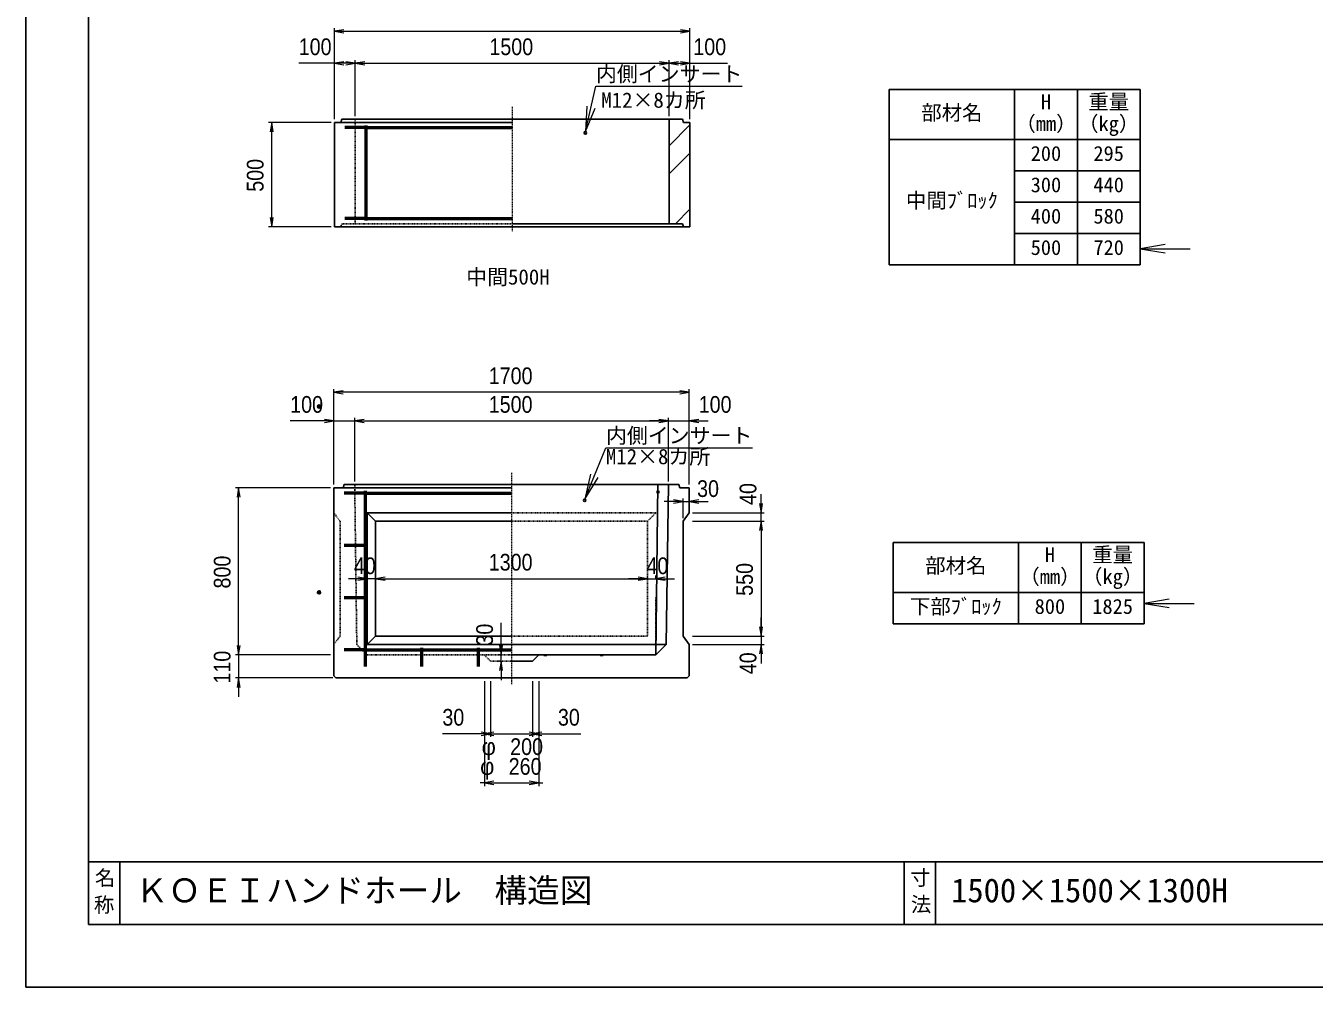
# Model space of a CAD drawing. Units: millimetres, scale not verified. Extents: x -210 to 210, y -148 to 148.
# Drawn here: x -210 to -4.6, y -148.5 to 4.8 of the extents above; entities that cross this region are included whole.
import ezdxf
from ezdxf.enums import TextEntityAlignment as Align

# ---------------------------------------------------------------- set-up
doc = ezdxf.new("R2010")
doc.units = ezdxf.units.MM
doc.header["$PDMODE"] = 32
doc.header["$PDSIZE"] = 0.5
doc.linetypes.add('USER1', pattern=[12.95, 6.35, -3.175, 0.25, -3.175])
doc.linetypes.add('USER2', pattern=[4.7625, 3.175, -1.5875])
doc.layers.add('0-0', color=7, linetype='Continuous')
for name, color, linetype, lineweight in [('0-1_0', 9, 'Continuous', 25), ('0-2_dims', 2, 'Continuous', 13), ('0-3_pen1実線', 4, 'Continuous', 13), ('0-5_pen3実線', 7, 'Continuous', 25), ('0-6_pen4実線', 6, 'Continuous', 25), ('0-7_pen1一点', 4, 'USER1', 13), ('0-8_pen2破線', 3, 'USER2', 25), ('0-9_鉄筋１', 7, 'Continuous', 50), ('0-A_鉄筋２', 7, 'Continuous', 50)]:
    doc.layers.add(name, color=color, linetype=linetype, lineweight=lineweight)
doc.styles.add('ＭＳ ゴシック', font='')
doc.styles.add('ＭＳ Ｐゴシック', font='')
doc.styles.get('ＭＳ ゴシック').set_extended_font_data('MS Gothic')
doc.styles.get('ＭＳ Ｐゴシック').set_extended_font_data('MS PGothic')

# ---------------------------------------------------------------- blocks, each defined once
blk = doc.blocks.new('部分図 1')
at = {"layer": '0-1_0'}
blk.add_lwpolyline([(0, 0), (12600, 0), (12600, 8910), (0, 8910)], close=True, dxfattribs=at)
at = {"layer": '0-2_dims'}
for p, q in [((1476, 4153), (1476, 4589)), ((1476, 4574), (3176, 4574)), ((3176, 4153), (3176, 4589)), ((1476, 4153), (1476, 4436)), ((1576, 4168), (1576, 4436)), ((1576, 4168), (1576, 4436)), ((1576, 4421), (3076, 4421)), ((3076, 4168), (3076, 4436)), ((3076, 4168), (3076, 4436)), ((3176, 4153), (3176, 4436)), ((1461, 4138), (1161.06, 4138)), ((1176.06, 3638), (1176.06, 4138)), ((1461, 3638), (1161.06, 3638)), ((1473.03, 2404.73), (1473.03, 2861.73)), ((3173.03, 2846.73), (1473.03, 2846.73)), ((3173.03, 2404.73), (3173.03, 2861.73)), ((1473.03, 2404.73), (1473.03, 2724.73)), ((1573.03, 2419.73), (1573.03, 2724.73)), ((1573.03, 2419.73), (1573.03, 2724.73)), ((3073.03, 2419.73), (3073.03, 2724.73)), ((3073.03, 2419.73), (3073.03, 2724.73)), ((3173.03, 2404.73), (3173.03, 2724.73)), ((1473.03, 2709.73), (1264.4, 2709.73)), ((1473.03, 2709.73), (1573.03, 2709.73)), ((1573.03, 2709.73), (1663.03, 2709.73)), ((1573.03, 2709.73), (3073.03, 2709.73)), ((3073.03, 2709.73), (2983.03, 2709.73)), ((3073.03, 2709.73), (3173.03, 2709.73)), ((3173.03, 2709.73), (3263.03, 2709.73)), ((1458.03, 2389.73), (1003.03, 2389.73)), ((1018.03, 1589.73), (1018.03, 2389.73)), ((3516.33, 2269.73), (3516.33, 2359.73)), ((3143.03, 2323.84), (3053.03, 2323.84)), ((3143.03, 2244.73), (3143.03, 2338.84)), ((3143.03, 2323.84), (3173.03, 2323.84)), ((3173.03, 2284.73), (3173.03, 2338.84)), ((3173.03, 2323.84), (3263.03, 2323.84)), ((3188.03, 2269.73), (3531.33, 2269.73)), ((3188.03, 2229.73), (3531.33, 2229.73)), ((3188.03, 2229.73), (3531.33, 2229.73)), ((3516.33, 2229.73), (3516.33, 2269.73)), ((3516.33, 2229.73), (3516.33, 1679.73)), ((3516.33, 2229.73), (3516.33, 2139.73)), ((1633.03, 1954.73), (1543.03, 1954.73)), ((1633.03, 1954.73), (1633.03, 1939.73)), ((1673.03, 1954.73), (1633.03, 1954.73)), ((1673.03, 1954.73), (1673.03, 1969.73)), ((1673.03, 1954.73), (2973.03, 1954.73)), ((1673.03, 1954.73), (1673.03, 1939.73)), ((1673.03, 1954.73), (1763.03, 1954.73)), ((2973.03, 1954.73), (2883.03, 1954.73)), ((2973.03, 1954.73), (2973.03, 1969.73)), ((2973.03, 1954.73), (2973.03, 1969.73)), ((2973.03, 1954.73), (3013.03, 1954.73)), ((3013.03, 1954.73), (3013.03, 1969.73)), ((3013.03, 1954.73), (3103.03, 1954.73)), ((2273.03, 1589.73), (2273.03, 1743.82)), ((3516.33, 1679.73), (3516.33, 1769.73)), ((1018.03, 1589.73), (1018.03, 1679.73)), ((3188.03, 1679.73), (3531.33, 1679.73)), ((3188.03, 1679.73), (3531.33, 1679.73)), ((3516.33, 1679.73), (3516.33, 1639.73)), ((3188.03, 1639.73), (3531.33, 1639.73)), ((3516.33, 1639.73), (3516.33, 1549.73)), ((1458.03, 1589.73), (1003.03, 1589.73)), ((1458.03, 1589.73), (1003.03, 1589.73)), ((1018.03, 1589.73), (1018.03, 1479.73)), ((2273.03, 1589.73), (2258.03, 1589.73)), ((2273.03, 1559.73), (2258.03, 1559.73)), ((2273.03, 1559.73), (2273.03, 1589.73)), ((2273.03, 1559.73), (2273.03, 1469.73)), ((1468.03, 1479.73), (1003.03, 1479.73)), ((1018.03, 1479.73), (1018.03, 1389.73)), ((2193.03, 1464.73), (2193.03, 1197.73)), ((2193.03, 1464.73), (2193.03, 962.73)), ((2223.03, 1464.73), (2223.03, 1197.73)), ((2223.03, 1464.73), (2223.03, 1197.73)), ((2423.03, 1464.73), (2423.03, 1197.73)), ((2423.03, 1464.73), (2423.03, 1197.73)), ((2453.03, 1464.73), (2453.03, 962.73)), ((2453.03, 1464.73), (2453.03, 1197.73)), ((2223.03, 1212.73), (2133.03, 1212.73)), ((2223.03, 1212.73), (2423.03, 1212.73)), ((2423.03, 1212.73), (2513.03, 1212.73)), ((2193.03, 977.73), (2173.03, 977.73)), ((2193.03, 977.73), (2453.03, 977.73)), ((2453.03, 977.73), (2473.03, 977.73))]:
    blk.add_line(p, q, dxfattribs=at)
at = {"layer": '0-2_dims', "lineweight": 18}
for p, q in [((5328.7, 3533.4), (5568, 3533.4)), ((5347.7, 1836.24), (5587, 1836.24))]:
    blk.add_line(p, q, dxfattribs=at)
at = {"layer": '0-2_dims'}
for points in [[(1521, 4581.5), (1476, 4574), (1521, 4566.5)], [(3131, 4566.5), (3176, 4574), (3131, 4581.5)], [(1576, 4421), (1476, 4421), (1305.18, 4421)], [(1521, 4428.5), (1476, 4421), (1521, 4413.5)], [(1531, 4413.5), (1576, 4421), (1531, 4428.5)], [(1621, 4428.5), (1576, 4421), (1621, 4413.5)], [(3031, 4413.5), (3076, 4421), (3031, 4428.5)], [(3121, 4428.5), (3076, 4421), (3121, 4413.5)], [(3076, 4421), (3176, 4421), (3355.82, 4421)], [(3131, 4413.5), (3176, 4421), (3131, 4428.5)], [(1183.56, 4093), (1176.06, 4138), (1168.56, 4093)], [(1168.56, 3683), (1176.06, 3638), (1183.56, 3683)], [(1518.03, 2854.23), (1473.03, 2846.73), (1518.03, 2839.23)], [(3128.03, 2839.23), (3173.03, 2846.73), (3128.03, 2854.23)], [(1428.03, 2702.23), (1473.03, 2709.73), (1428.03, 2717.23)], [(1618.03, 2717.23), (1573.03, 2709.73), (1618.03, 2702.23)], [(1618.03, 2717.23), (1573.03, 2709.73), (1618.03, 2702.23)], [(3028.03, 2702.23), (3073.03, 2709.73), (3028.03, 2717.23)], [(3028.03, 2702.23), (3073.03, 2709.73), (3028.03, 2717.23)], [(3218.03, 2717.23), (3173.03, 2709.73), (3218.03, 2702.23)], [(1025.53, 2344.73), (1018.03, 2389.73), (1010.53, 2344.73)], [(3098.03, 2316.34), (3143.03, 2323.84), (3098.03, 2331.34)], [(3218.03, 2331.34), (3173.03, 2323.84), (3218.03, 2316.34)], [(3508.83, 2314.73), (3516.33, 2269.73), (3523.83, 2314.73)], [(3523.83, 2184.73), (3516.33, 2229.73), (3508.83, 2184.73)], [(3523.83, 2184.73), (3516.33, 2229.73), (3508.83, 2184.73)], [(1588.03, 1947.23), (1633.03, 1954.73), (1588.03, 1962.23)], [(1718.03, 1962.23), (1673.03, 1954.73), (1718.03, 1947.23)], [(1718.03, 1962.23), (1673.03, 1954.73), (1718.03, 1947.23)], [(2928.03, 1947.23), (2973.03, 1954.73), (2928.03, 1962.23)], [(2928.03, 1947.23), (2973.03, 1954.73), (2928.03, 1962.23)], [(3058.03, 1962.23), (3013.03, 1954.73), (3058.03, 1947.23)], [(3508.83, 1724.73), (3516.33, 1679.73), (3523.83, 1724.73)], [(3508.83, 1724.73), (3516.33, 1679.73), (3523.83, 1724.73)], [(1010.53, 1634.73), (1018.03, 1589.73), (1025.53, 1634.73)], [(1010.53, 1634.73), (1018.03, 1589.73), (1025.53, 1634.73)], [(2265.53, 1634.73), (2273.03, 1589.73), (2280.53, 1634.73)], [(3523.83, 1594.73), (3516.33, 1639.73), (3508.83, 1594.73)], [(2280.53, 1514.73), (2273.03, 1559.73), (2265.53, 1514.73)], [(1025.53, 1434.73), (1018.03, 1479.73), (1010.53, 1434.73)], [(2223.03, 1212.73), (2193.03, 1212.73), (1992.21, 1212.73)], [(2178.03, 1205.23), (2223.03, 1212.73), (2178.03, 1220.23)], [(2178.03, 1205.23), (2223.03, 1212.73), (2178.03, 1220.23)], [(2238.03, 1220.23), (2193.03, 1212.73), (2238.03, 1205.23)], [(2408.03, 1205.23), (2453.03, 1212.73), (2408.03, 1220.23)], [(2468.03, 1220.23), (2423.03, 1212.73), (2468.03, 1205.23)], [(2468.03, 1220.23), (2423.03, 1212.73), (2468.03, 1205.23)], [(2423.03, 1212.73), (2453.03, 1212.73), (2653.86, 1212.73)], [(2238.03, 985.23), (2193.03, 977.73), (2238.03, 970.23)], [(2408.03, 970.23), (2453.03, 977.73), (2408.03, 985.23)]]:
    blk.add_lwpolyline(points, dxfattribs=at)
at = {"layer": '0-2_dims', "lineweight": 18}
for points in [[(5448.7, 3553.4), (5328.7, 3533.4), (5448.7, 3513.4)], [(5467.7, 1856.24), (5347.7, 1836.24), (5467.7, 1816.24)]]:
    blk.add_lwpolyline(points, dxfattribs=at)
at = {"layer": '0-3_pen1実線'}
for p, q in [((3076, 4026.24), (3176, 4126.24)), ((3076, 3891.54), (3176, 3991.54)), ((3106.87, 3653), (3176, 3722.13))]:
    blk.add_line(p, q, dxfattribs=at)
at = {"layer": '0-5_pen3実線'}
for p, q in [((4728.7, 4296), (4728.7, 3456)), ((5028.7, 4296), (5028.7, 3456)), ((1476, 4138), (1476, 3638)), ((1476, 4138), (2326, 4138)), ((1506, 4138), (1511, 4153)), ((3141, 4153), (1511, 4153)), ((3076, 4153), (3076, 3653)), ((3146, 4138), (3141, 4153)), ((3146, 4138), (3176, 4138)), ((3176, 4138), (3176, 3638)), ((4128.7, 4056), (5328.7, 4056)), ((4728.7, 3906), (5328.7, 3906)), ((4728.7, 3756), (5328.7, 3756)), ((1476, 3638), (3176, 3638)), ((3141, 3653), (2326, 3653)), ((3146, 3638), (3141, 3653)), ((4728.7, 3606), (5328.7, 3606)), ((1523.03, 2404.73), (1518.03, 2389.73)), ((1518.03, 2389.73), (1523.03, 2404.73)), ((1523.03, 2404.73), (2323.03, 2404.73)), ((2323.03, 2404.73), (3123.03, 2404.73)), ((3023.03, 2404.73), (3013.03, 1589.73)), ((3063.03, 1639.73), (3073.03, 2404.73)), ((3123.03, 2404.73), (3128.03, 2389.73)), ((3128.03, 2389.73), (3123.03, 2404.73)), ((1473.03, 2389.73), (2323.03, 2389.73)), ((1473.03, 2389.73), (1473.03, 1489.73)), ((3128.03, 2389.73), (3173.03, 2389.73)), ((3173.03, 2389.73), (3173.03, 2269.73)), ((1633.03, 2269.73), (2323.03, 2269.73)), ((1633.03, 2269.73), (1633.03, 1639.73)), ((1673.03, 2229.73), (1633.03, 2269.73)), ((1673.03, 2229.73), (2323.03, 2229.73)), ((3173.03, 2269.73), (3143.03, 2229.73)), ((3143.03, 2229.73), (3143.03, 1679.73)), ((4747.7, 2128.74), (4747.7, 1738.74)), ((5047.7, 2128.74), (5047.7, 1738.74)), ((4147.7, 1888.74), (5347.7, 1888.74)), ((1673.03, 1679.73), (2323.03, 1679.73)), ((3143.03, 1679.73), (3173.03, 1639.73)), ((3013.03, 1589.73), (3063.03, 1639.73)), ((3173.03, 1639.73), (3173.03, 1489.73)), ((2323.03, 1589.73), (3013.03, 1589.73)), ((2423.03, 1559.73), (2323.03, 1559.73)), ((2453.03, 1589.73), (2423.03, 1559.73)), ((1473.03, 1489.73), (1483.03, 1479.73)), ((1483.03, 1479.73), (3163.03, 1479.73)), ((3173.03, 1489.73), (3163.03, 1479.73)), ((450, 600), (450, 300)), ((4350, 600), (4350, 300))]:
    blk.add_line(p, q, dxfattribs=at)
at = {"layer": '0-5_pen3実線', "lineweight": 13}
for points in [[(2676, 4094), (2726, 4311), (3426.5, 4311)], [(2683.45, 4215.43), (2676, 4094), (2722.43, 4206.45)], [(2673.03, 2335.73), (2774.03, 2580.73), (3474.53, 2580.73)], [(2700.28, 2454.3), (2673.03, 2335.73), (2737.26, 2439.05)]]:
    blk.add_lwpolyline(points, dxfattribs=at)
at = {"layer": '0-5_pen3実線'}
for points in [[(1673.03, 2229.73), (1673.03, 1679.73), (1633.03, 1639.73)], [(1633.03, 1639.73), (2323.03, 1639.73), (3063.03, 1639.73)]]:
    blk.add_lwpolyline(points, dxfattribs=at)
for centre in [(2676, 4088), (2673.03, 2329.73)]:
    blk.add_circle(centre, 6, dxfattribs=at)
for p in [(1402.64, 2778.64), (1402.64, 1889.44)]:
    blk.add_point(p, dxfattribs=at)
at = {"layer": '0-6_pen4実線'}
for p, q in [((4128.7, 4296), (5328.7, 4296)), ((4128.7, 4296), (4128.7, 3456)), ((5328.7, 4296), (5328.7, 3456)), ((4128.7, 3456), (5328.7, 3456)), ((4147.7, 2128.74), (5347.7, 2128.74)), ((4147.7, 2128.74), (4147.7, 1738.74)), ((5347.7, 2128.74), (5347.7, 1738.74)), ((4147.7, 1738.74), (5347.7, 1738.74)), ((300, 600), (12300, 600)), ((4200, 600), (4200, 300))]:
    blk.add_line(p, q, dxfattribs=at)
blk.add_lwpolyline([(300, 300), (12300, 300), (12300, 8610), (300, 8610)], close=True, dxfattribs=at)
at = {"layer": '0-7_pen1一点'}
for p, q in [((2326, 4211.72), (2326, 3614)), ((2323.03, 2460.73), (2323.03, 1446.73))]:
    blk.add_line(p, q, dxfattribs=at)
at = {"layer": '0-8_pen2破線'}
for p, q in [((1576, 4153), (1576, 3653)), ((1506, 3638), (1511, 3653)), ((2326, 3653), (1511, 3653)), ((1583.03, 1639.73), (1573.03, 2404.73)), ((1473.03, 2269.73), (1503.03, 2229.73)), ((1503.03, 2229.73), (1503.03, 1679.73)), ((3013.03, 2269.73), (2323.03, 2269.73)), ((2973.03, 2229.73), (2323.03, 2229.73)), ((2973.03, 2229.73), (3013.03, 2269.73)), ((2973.03, 2229.73), (2973.03, 1679.73)), ((3013.03, 1864.73), (3013.03, 1639.73)), ((1503.03, 1679.73), (1473.03, 1639.73)), ((2323.03, 1679.73), (2973.03, 1679.73)), ((1633.03, 1589.73), (1583.03, 1639.73)), ((1633.03, 1589.73), (2323.03, 1589.73)), ((2193.03, 1589.73), (2223.03, 1559.73)), ((2223.03, 1559.73), (2323.03, 1559.73))]:
    blk.add_line(p, q, dxfattribs=at)
at = {"layer": '0-9_鉄筋１'}
for p, q in [((1626, 4123), (1626, 3668)), ((1626, 4113), (2326, 4113)), ((1626, 3678), (2326, 3678)), ((1623.03, 2374.73), (1623.03, 1584.73)), ((1623.03, 2364.73), (2323.03, 2364.73)), ((3022.54, 2364.73), (3023.03, 2364.73)), ((3023.03, 2374.73), (3023.03, 2364.73)), ((1623.03, 1614.73), (2323.03, 1614.73)), ((1893.03, 1624.73), (1893.03, 1584.73)), ((2163.03, 1624.73), (2163.03, 1584.73)), ((2483.03, 1589.73), (2483.03, 1584.73)), ((2753.03, 1589.73), (2753.03, 1584.73))]:
    blk.add_line(p, q, dxfattribs=at)
at = {"layer": '0-A_鉄筋２'}
for p, q in [((1626, 4113), (1526, 4113)), ((3076, 3895.5), (3079.96, 3895.5)), ((1626, 3678), (1526, 3678)), ((1623.03, 2364.73), (1523.03, 2364.73)), ((1523.03, 2114.73), (1633.03, 2114.73)), ((1523.03, 1864.73), (1633.03, 1864.73)), ((3016.41, 1864.73), (3013.03, 1864.73)), ((1623.03, 1614.73), (1523.03, 1614.73)), ((1623.03, 1584.73), (1623.03, 1534.73)), ((1893.03, 1584.73), (1893.03, 1534.73)), ((2163.03, 1584.73), (2163.03, 1534.73))]:
    blk.add_line(p, q, dxfattribs=at)
at = {"layer": '0-2_dims', "color": 7, "style": 'ＭＳ Ｐゴシック', "width": 0.9}
for s, p in [('100', (1305.18, 4436)), ('1500', (2216.91, 4436)), ('100', (3192.18, 4436)), ('1700', (2213.94, 2861.73)), ('100', (1264.4, 2724.73)), ('1500', (2213.94, 2724.73)), ('100', (3218.03, 2724.73)), ('30', (3210.27, 2321.8)), ('40', (1568.88, 1952.68)), ('1300', (2213.94, 1969.73)), ('40', (2968.1, 1952.68)), ('30', (1992.21, 1227.73)), ('30', (2544.77, 1227.73)), ('200', (2316.4, 1087.18)), ('260', (2309.4, 992.73))]:
    blk.add_text(s, height=79.98, dxfattribs=at).set_placement(p, align=Align.BOTTOM_LEFT)
for s, p in [('500', (1161.06, 3806.18)), ('40', (3517.88, 2307.62)), ('800', (1003.03, 1907.91)), ('550', (3501.33, 1872.91)), ('30', (2258.03, 1634.73)), ('110', (1003.03, 1452.91)), ('40', (3517.88, 1497.62))]:
    blk.add_text(s, height=79.98, rotation=90, dxfattribs=at).set_placement(p, align=Align.BOTTOM_LEFT)
at = {"layer": '0-2_dims', "color": 7, "style": 'ＭＳ Ｐゴシック'}
for p in [(2180.03, 1087.18), (2173.03, 992.73)]:
    blk.add_text('φ', height=79.98, dxfattribs=at).set_placement(p, align=Align.BOTTOM_LEFT)
at = {"layer": '0-5_pen3実線', "style": 'ＭＳ ゴシック'}
for s, height, p in [('内側インサート', 73.31, (2726.5, 4311.5)), ('M12×8カ所', 73.31, (2752, 4186)), ('H', 71.47, (4854.33, 4179.75)), ('重量', 71.47, (5081.22, 4179.76)), ('部材名', 71.47, (4282.47, 4127.26)), ('（mm）', 71.49, (4732.43, 4074.74)), ('（kg）', 71.49, (5032.43, 4074.74)), ('200', 71.47, (4805.59, 3932.26)), ('295', 71.47, (5105.59, 3932.26)), ('300', 71.47, (4805.59, 3782.26)), ('440', 71.46, (5105.6, 3782.27)), ('中間ﾌﾞﾛｯｸ', 71.48, (4209.34, 3707.25)), ('400', 71.46, (4805.6, 3632.27)), ('580', 71.48, (5105.58, 3632.25)), ('500', 71.47, (4805.59, 3482.26)), ('720', 71.48, (5105.58, 3482.25)), ('中間500H', 73.31, (2106, 3340)), ('内側インサート', 73.31, (2774.53, 2581.23)), ('M12×8カ所', 73.31, (2774.03, 2480.73)), ('H', 71.47, (4873.33, 2012.49)), ('重量', 71.47, (5100.22, 2012.5)), ('部材名', 71.47, (4301.47, 1960)), ('（mm）', 71.49, (4751.43, 1907.48)), ('（kg）', 71.49, (5051.43, 1907.48)), ('下部ﾌﾞﾛｯｸ', 71.48, (4228.34, 1764.99)), ('800', 71.47, (4824.59, 1765)), ('1825', 71.47, (5100.21, 1765)), ('名', 71.47, (330.86, 466.05)), ('寸', 71.38, (4229.1, 466.63)), ('ＫＯＥＩハンドホール\u3000構造図', 114.4, (525, 372)), ('1500×1500×1300H', 114.4, (4425, 372.01)), ('称', 71.43, (325.72, 337.31)), ('法', 71.44, (4232.55, 339.37))]:
    blk.add_text(s, height=height, dxfattribs=at).set_placement(p, align=Align.BOTTOM_LEFT)

msp = doc.modelspace()

# ---------------------------------------------------------------- block references
at = {"layer": '0-0', "xscale": 0.0333333, "yscale": 0.0333333}
msp.add_blockref('部分図 1', (-210, -148.5), dxfattribs=at)

doc.saveas('drawing.dxf')
